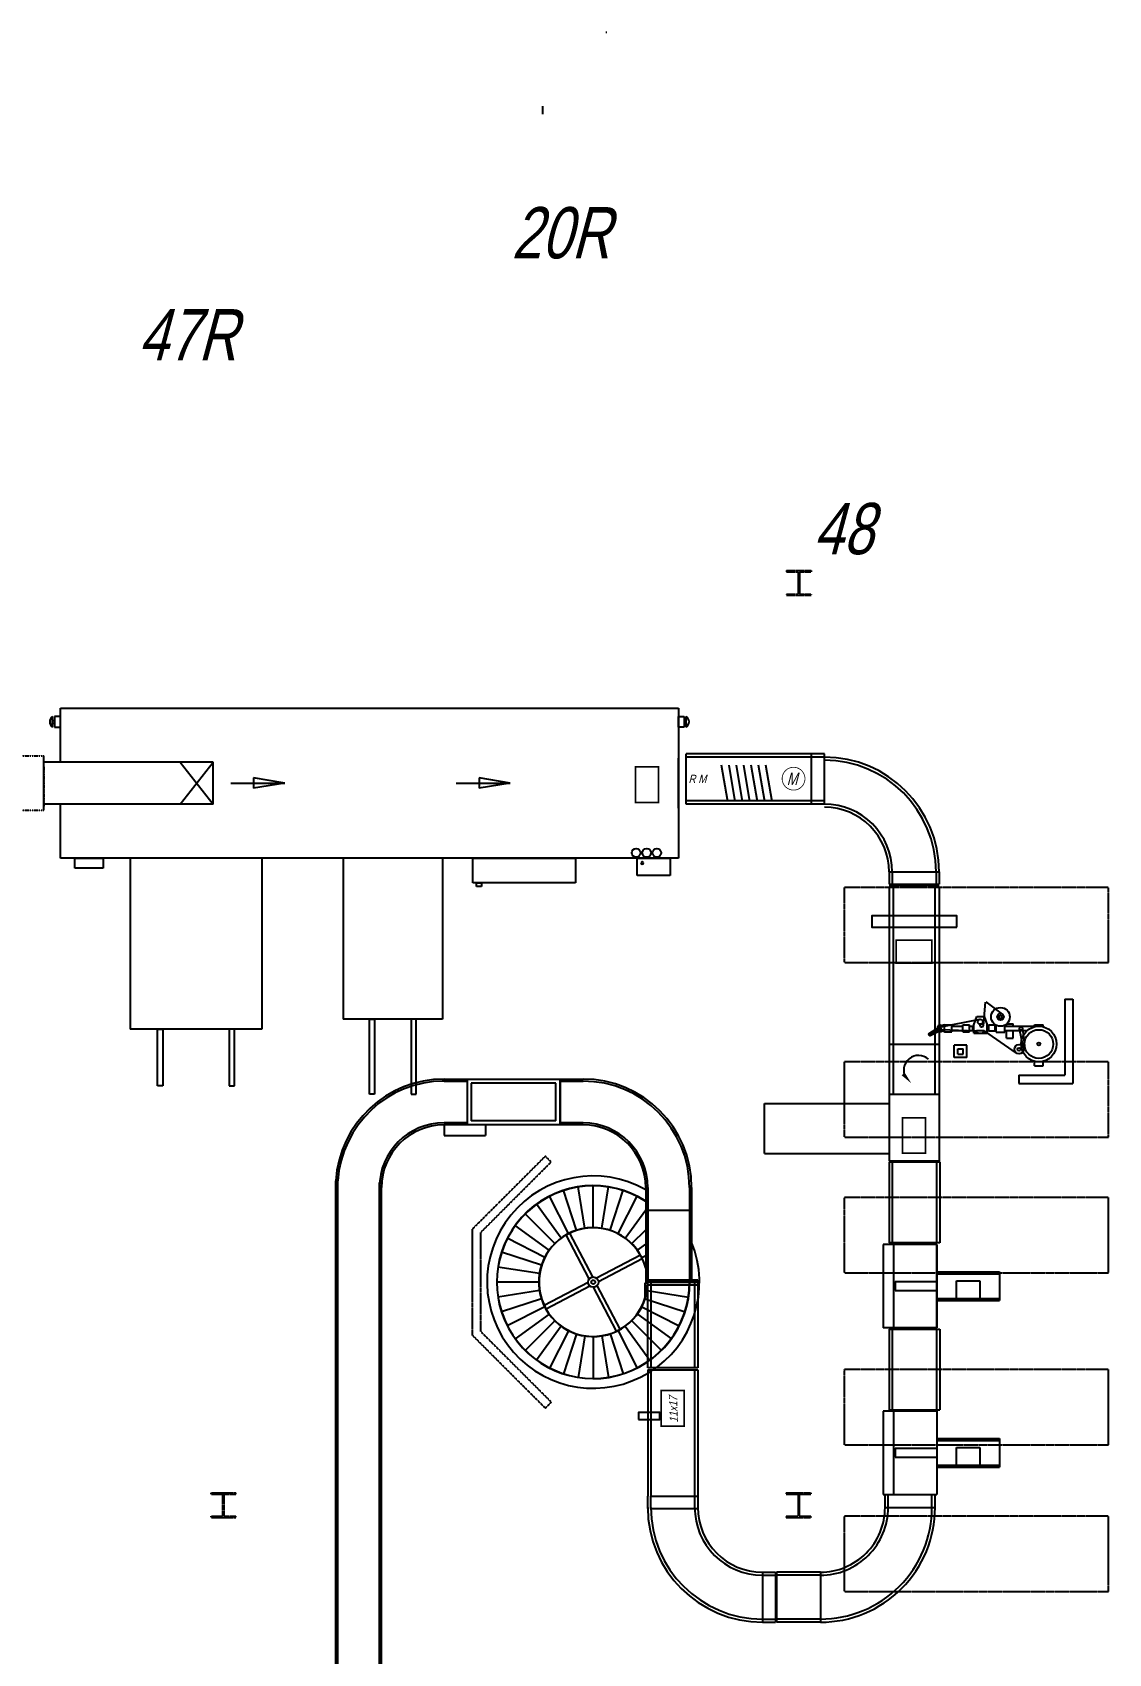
# Model space of a CAD drawing. Header units: millimetres. Extents: x -1732 to 458256, y -4349 to 130988.
# Drawn here: x 99160 to 112259, y 70500 to 90231 of the extents above; entities that cross this region are included whole.
import ezdxf
from ezdxf.enums import TextEntityAlignment as Align

# ---------------------------------------------------------------- set-up
doc = ezdxf.new("R2010")
doc.units = ezdxf.units.MM
doc.header["$LTSCALE"] = 0.01
doc.header["$MEASUREMENT"] = 0
doc.linetypes.add('PHANTOM', pattern=[63.5, 31.75, -6.35, 6.35, -6.35, 6.35, -6.35])
doc.linetypes.add('PHANTOM2', pattern=[31.75, 15.875, -3.175, 3.175, -3.175, 3.175, -3.175])
for name, color, linetype in [('F-E-EQP', 251, 'CONTINUOUS'), ('F-E-EQP-PH2', 251, 'PHANTOM2'), ('F1', 1, 'CONTINUOUS'), ('F2', 5, 'CONTINUOUS'), ('NODETEXT', 5, 'CONTINUOUS'), ('NODETEXTOLD', 5, 'CONTINUOUS'), ('S-E-ACI', 251, 'PHANTOM2')]:
    doc.layers.add(name, color=color, linetype=linetype)
doc.styles.add('Arial', font='arial.ttf', dxfattribs={"width": 0.85, "oblique": 15})
doc.styles.add('TEXTXP', font='arial.ttf', dxfattribs={"width": 0.75, "oblique": 15})

msp = doc.modelspace()

# ---------------------------------------------------------------- linework, layer by layer
at = {"layer": 'F-E-EQP', "linetype": 'Continuous'}
for p, q in [((99403.85909, 81776.25615), (99403.85909, 81906.36658)), ((99500.44816, 81906.36658), (99429.33748, 81906.36658)), ((99429.33748, 81906.36658), (99429.33748, 81776.25615)), ((99500.44816, 81347.48591), (99500.44816, 82008.48591)), ((99500.44816, 82008.48591), (107022.44816, 82008.48591)), ((99500.44816, 81776.25615), (99500.44816, 81906.36658)), ((107022.44816, 82008.48591), (107022.44816, 80179.48591)), ((107022.44816, 81906.36658), (107093.55883, 81906.36658)), ((107022.44816, 81776.25615), (107022.44816, 81906.36658)), ((107093.55883, 81906.36658), (107093.55883, 81776.25615)), ((107119.03722, 81776.25615), (107119.03722, 81906.36658)), ((99403.85909, 81858.28108), (99429.33748, 81858.28108)), ((99403.85909, 81824.34165), (99429.33748, 81824.34165)), ((99429.33748, 81776.25615), (99500.44816, 81776.25615)), ((107093.55883, 81776.25615), (107022.44816, 81776.25615)), ((107119.03722, 81858.28108), (107093.55883, 81858.28108)), ((107119.03722, 81824.34165), (107093.55883, 81824.34165)), ((99300.44816, 80764.63991), (99300.44816, 81425.03991)), ((99300.44816, 80840.83991), (99300.44816, 81348.83991)), ((101360.44816, 81347.48591), (99300.44816, 81347.48591)), ((99300.44816, 80839.48591), (99300.44816, 81347.48591)), ((99300.44816, 80839.48591), (99300.44816, 81347.48591)), ((100960.44816, 81347.48591), (101360.44816, 80839.48591)), ((100960.44816, 80839.48591), (101360.44816, 81347.48591)), ((101360.44816, 80839.48591), (101360.44816, 81347.48591)), ((107022.44816, 80789.18591), (107022.44816, 81398.78591)), ((107117.39364, 80840.02506), (107117.39364, 81449.78583)), ((108800.14364, 81449.78583), (107117.39364, 81449.78583)), ((108800.14364, 81411.68582), (107117.39364, 81411.68582)), ((107624.95054, 80872.20728), (107549.38325, 81311.07583)), ((107714.68671, 80872.20728), (107639.11941, 81311.07583)), ((107804.42287, 80872.20728), (107728.85557, 81311.07583)), ((107894.15903, 80872.20728), (107818.59174, 81311.07583)), ((107983.8952, 80872.20728), (107908.3279, 81311.07583)), ((108073.63136, 80872.20728), (107998.06406, 81311.07583)), ((108163.36752, 80872.20728), (108087.80023, 81311.07583)), ((108641.39364, 80840.02506), (108641.39364, 81449.78583)), ((108800.14364, 80840.02506), (108800.14364, 81449.78583)), ((101574.23326, 81094.83991), (102233.78659, 81094.83991)), ((101852.78659, 81158.33991), (101852.78659, 81031.33991)), ((102233.78659, 81094.83991), (101852.78659, 81158.33991)), ((102233.78659, 81094.83991), (101852.78659, 81031.33991)), ((104317.43326, 81094.83991), (104976.98659, 81094.83991)), ((104595.98659, 81158.33991), (104595.98659, 81031.33991)), ((104976.98659, 81094.83991), (104595.98659, 81158.33991)), ((104976.98659, 81094.83991), (104595.98659, 81031.33991)), ((101360.44816, 80839.48591), (99300.44816, 80839.48591)), ((99500.44816, 80179.48591), (99500.44816, 80839.48591)), ((108800.14364, 80878.28541), (107117.39364, 80878.28541)), ((108800.14364, 80840.02506), (107117.39364, 80840.02506)), ((107022.44816, 80179.48591), (99500.44816, 80179.48591)), ((99677.01497, 80179.48591), (100021.93039, 80179.48591)), ((99677.01497, 80060.41623), (99677.01497, 80179.48591)), ((100021.93039, 80179.48591), (100021.93039, 80060.41623)), ((100351.44816, 80179.48591), (100351.44816, 78099.48591)), ((101951.44816, 80179.48591), (101951.44816, 78099.48591)), ((102942.44816, 80179.48591), (102942.44816, 78221.48591)), ((104152.44816, 80179.48591), (104152.44816, 78221.48591)), ((104522.44816, 79879.48591), (104522.44816, 80179.48591)), ((104522.44816, 80179.48591), (105772.44816, 80179.48591)), ((105772.44816, 80179.48591), (105772.44816, 79879.48591)), ((106522.44816, 80179.48591), (106922.44816, 80179.48591)), ((106522.44816, 79969.30038), (106522.44816, 80179.48591)), ((106922.44816, 80179.48591), (106922.44816, 79969.30038)), ((100021.93039, 80060.41623), (99677.01497, 80060.41623)), ((106922.44816, 79969.30038), (106522.44816, 79969.30038)), ((109587.54447, 80013.22022), (110197.14447, 80013.22022)), ((109587.54447, 80013.22022), (109587.54447, 79863.22022)), ((109625.64447, 80013.22022), (109625.64447, 79863.22022)), ((110159.04447, 80013.22022), (110159.04447, 79863.22022)), ((110197.14447, 80013.22022), (110197.14447, 79863.22022)), ((105772.44816, 79879.48591), (104522.44816, 79879.48591)), ((104564.57644, 79879.48591), (104628.04925, 79879.48591)), ((104564.57644, 79835.45834), (104564.57644, 79879.48591)), ((104628.04925, 79835.45834), (104564.57644, 79835.45834)), ((104628.04925, 79879.48591), (104628.04925, 79835.45834)), ((109587.54447, 79863.22022), (110197.14447, 79863.22022)), ((109587.54447, 79850.52022), (110197.14447, 79850.52022)), ((109587.54447, 79850.52022), (110197.14447, 79850.52022)), ((109587.54447, 79850.52022), (110197.14447, 79850.52022)), ((109587.54447, 79850.52022), (110197.14447, 79850.52022)), ((109587.54447, 79837.82022), (109587.54447, 77306.98507)), ((109638.34447, 79837.82022), (109638.34447, 77306.98507)), ((110146.34447, 79837.82022), (110146.34447, 77306.98507)), ((110197.14447, 79837.82022), (110197.14447, 77306.98507)), ((104152.44816, 78221.48591), (102942.44816, 78221.48591)), ((103262.44816, 78221.48591), (103324.96025, 78221.48591)), ((103262.44816, 77307.48591), (103262.44816, 78221.48591)), ((103324.96025, 78221.48591), (103324.96025, 77307.48591)), ((103832.44816, 78221.48591), (103769.93606, 78221.48591)), ((103769.93606, 78221.48591), (103769.93606, 77307.48591)), ((103832.44816, 77307.48591), (103832.44816, 78221.48591)), ((101951.44816, 78099.48591), (100351.44816, 78099.48591)), ((100684.42312, 78099.48591), (100746.93521, 78099.48591)), ((100684.42312, 77410.48591), (100684.42312, 78099.48591)), ((100746.93521, 78099.48591), (100746.93521, 77410.48591)), ((101618.4732, 78099.48591), (101555.9611, 78099.48591)), ((101555.9611, 78099.48591), (101555.9611, 77410.48591)), ((101618.4732, 77410.48591), (101618.4732, 78099.48591)), ((109587.54447, 77916.98507), (110197.14447, 77916.98507)), ((100746.93521, 77410.48591), (100684.42312, 77410.48591)), ((101555.9611, 77410.48591), (101618.4732, 77410.48591)), ((103324.96025, 77307.48591), (103262.44816, 77307.48591)), ((103769.93606, 77307.48591), (103832.44816, 77307.48591)), ((109587.54447, 77306.98507), (110197.14447, 77306.98507)), ((109587.54447, 77306.98507), (110197.14447, 77306.98507)), ((109587.34508, 76497.36007), (110197.34386, 76497.36007)), ((107259.17851, 75046.27341), (106649.57851, 75046.27341)), ((106649.57851, 73979.47341), (106649.57851, 75046.27341)), ((106687.67851, 75046.27341), (106687.67851, 73979.47341)), ((107221.07851, 75046.27341), (107221.07851, 73979.47341)), ((107259.17851, 75046.27341), (107259.17851, 73979.47341)), ((107259.17851, 73979.47341), (106649.57851, 73979.47341)), ((106649.57851, 73954.07341), (107259.17851, 73954.07341)), ((106649.57851, 73954.07341), (106649.57851, 72417.37341)), ((106687.67851, 73954.07341), (106687.67851, 72417.37341)), ((107221.07851, 73954.07341), (107221.07851, 72417.37341)), ((107259.17851, 73954.07341), (107259.17851, 72417.37341)), ((106649.57851, 72267.37341), (106649.57851, 72417.37341)), ((106687.67851, 72267.37341), (106687.67851, 72417.37341)), ((106687.67851, 72417.37341), (107259.17851, 72417.37341)), ((107221.07851, 72417.37341), (107221.07851, 72267.37341)), ((107259.17851, 72417.37341), (107259.17851, 72267.37341)), ((109515.54187, 72437.0104), (110170.54056, 72437.0104)), ((109538.20163, 72278.2604), (109538.20163, 72437.0104)), ((109576.30163, 72278.2604), (109576.30163, 72437.0104)), ((110109.7808, 72278.2604), (110109.7808, 72437.0104)), ((110147.8808, 72278.2604), (110147.8808, 72437.0104)), ((106687.67851, 72267.37341), (107259.17851, 72267.37341)), ((109538.20163, 72278.2604), (110147.8808, 72278.2604)), ((108046.57934, 71491.52892), (108046.57934, 70881.76815)), ((108046.57934, 71491.52892), (108205.32934, 71491.52892)), ((108046.57934, 71453.26857), (108205.32934, 71453.26857)), ((108205.32934, 71491.44735), (108205.32934, 70881.76815)), ((108218.02934, 71491.52892), (108218.02934, 70881.76815)), ((108218.02934, 71491.48814), (108218.02934, 70881.80894)), ((108751.74255, 71491.48808), (108218.02934, 71491.48808)), ((108751.74255, 71453.38808), (108218.02934, 71453.38808)), ((108751.11613, 71491.48817), (108751.11613, 70881.80897)), ((108046.57934, 70919.86817), (108205.32934, 70919.86817)), ((108046.57934, 70881.76815), (108205.32934, 70881.76815)), ((108751.74255, 70919.9089), (108218.02934, 70919.9089)), ((108751.42934, 70881.80894), (108218.02934, 70881.80894))]:
    msp.add_line(p, q, dxfattribs=at)
at = {"layer": 'F-E-EQP', "linetype": 'PHANTOM'}
for p, q in [((97401.79816, 81425.03991), (99300.44816, 81425.03991)), ((99300.44816, 80764.63991), (99300.44816, 81425.03991)), ((99300.44816, 81298.29391), (99300.44816, 80802.99391)), ((97401.79816, 80764.63991), (99300.44816, 80764.63991))]:
    msp.add_line(p, q, dxfattribs=at)
at = {"layer": 'F-E-EQP'}
for p, q in [((110757.37021, 78429.13282), (110733.46577, 78141.75944)), ((110967.47469, 78280.56889), (110767.55884, 78433.64812)), ((111725.90778, 78464.29942), (111725.90778, 77539.30127)), ((111725.90778, 78464.29942), (111825.90758, 78464.29942)), ((111825.90758, 78464.29942), (111825.90758, 77439.30147)), ((110184.70276, 78079.13951), (110184.70276, 78139.46439)), ((110184.70276, 78139.46439), (110264.0776, 78139.46439)), ((110199.51622, 78125.96721), (110692.01373, 78220.28369)), ((110264.0776, 78150.57687), (110223.88266, 78139.46439)), ((110264.0776, 78150.57687), (110351.38992, 78150.57687)), ((110264.0776, 78079.13951), (110264.0776, 78139.46439)), ((110351.38992, 78068.02703), (110351.38992, 78150.57687)), ((110351.38992, 78134.7019), (110485.31026, 78134.7019)), ((110485.31026, 78068.02703), (110485.31026, 78150.57687)), ((110485.31026, 78150.57687), (110564.6851, 78150.57687)), ((110564.6851, 78068.02703), (110564.6851, 78150.57687)), ((110564.6851, 78134.7019), (110618.65999, 78134.7019)), ((110605.38942, 78083.902), (110605.38942, 78134.7019)), ((110618.65999, 78153.75186), (110655.17242, 78255.35166)), ((110618.65999, 78052.15207), (110618.65999, 78153.75186)), ((110655.17242, 78255.35166), (110744.07224, 78255.35166)), ((110744.07224, 78255.35166), (110780.58467, 78153.75186)), ((110780.58467, 78052.15207), (110780.58467, 78153.75186)), ((110780.58467, 78134.7019), (110802.80962, 78134.7019)), ((110802.80962, 78077.55201), (110802.80962, 78153.75186)), ((110802.80962, 78153.75186), (110879.00947, 78153.75186)), ((110879.00947, 78077.55201), (110879.00947, 78153.75186)), ((110879.00947, 78134.7019), (110891.70945, 78134.7019)), ((110891.70945, 78064.85204), (110891.70945, 78147.00886)), ((110994.89674, 78064.85204), (110994.89674, 78147.00886)), ((110994.89674, 78134.7019), (111472.73328, 78134.7019)), ((111018.70919, 78134.7019), (111018.70919, 78163.1043)), ((111022.3598, 78166.45184), (111098.08403, 78166.45184)), ((111098.08403, 78134.7019), (111098.08403, 78166.45184)), ((111358.43351, 78134.7019), (111358.43351, 78153.75186)), ((111358.43351, 78153.75186), (111463.2083, 78153.75186)), ((111463.2083, 78134.7019), (111463.2083, 78153.75186)), ((111472.73328, 78125.63434), (111472.73328, 78134.7019)), ((110172.27251, 78113.82751), (110076.33762, 78046.68176)), ((110076.70366, 78046.92859), (110196.65449, 78124.8157)), ((110088.98949, 78024.76808), (110195.10686, 78074.27726)), ((110090.82932, 78025.82175), (110212.38514, 78109.63917)), ((110184.70276, 78079.13951), (110264.0776, 78079.13951)), ((110216.65318, 78095.00865), (110650.15791, 78079.40411)), ((110264.0776, 78068.02703), (110223.88266, 78079.13951)), ((110264.0776, 78068.02703), (110351.38992, 78068.02703)), ((110351.38992, 78083.902), (110485.31026, 78083.902)), ((110485.31026, 78068.02703), (110564.6851, 78068.02703)), ((110564.6851, 78083.902), (110618.65999, 78083.902)), ((110618.65999, 78052.15207), (110780.58467, 78052.15207)), ((110746.15473, 78079.41195), (110649.72189, 78079.41195)), ((111136.73272, 77808.49421), (110753.10882, 78077.21862)), ((110780.58467, 78083.902), (110802.80962, 78083.902)), ((110802.80962, 78077.55201), (110879.00947, 78077.55201)), ((110879.00947, 78083.902), (110891.70945, 78083.902)), ((110891.70945, 78064.85204), (110994.89674, 78064.85204)), ((110994.89674, 78083.902), (111271.69966, 78083.902)), ((111018.70919, 77991.82719), (111018.70919, 78083.902)), ((111018.70919, 77991.82719), (111098.08403, 77991.82719)), ((111098.08403, 77991.82719), (111098.08403, 78083.902)), ((111225.41761, 77867.20715), (111174.7018, 78105.33373)), ((111212.25261, 78111.53346), (111237.39848, 77898.34676)), ((110532.11016, 77905.50236), (110379.71047, 77905.50236)), ((110379.71047, 77753.10266), (110379.71047, 77905.50236)), ((110532.11016, 77753.10266), (110379.71047, 77753.10266)), ((110423.91038, 77861.30245), (110487.91025, 77861.30245)), ((110423.91038, 77797.30258), (110423.91038, 77861.30245)), ((110423.91038, 77797.30258), (110487.91025, 77797.30258)), ((110487.91025, 77797.30258), (110487.91025, 77861.30245)), ((110532.11016, 77753.10266), (110532.11016, 77905.50236)), ((111358.43351, 77655.27786), (111358.43351, 77709.355)), ((111358.43351, 77655.27786), (111463.2083, 77655.27786)), ((111463.2083, 77655.27786), (111463.2083, 77709.355)), ((104145.86316, 77492.91185), (105862.65973, 77492.91185)), ((104170.86311, 77467.51156), (104450.06256, 77467.51156)), ((104450.06256, 77492.91185), (104450.06256, 76934.11297)), ((105532.66039, 77442.11195), (104500.86245, 77442.11195)), ((104500.86245, 77442.11195), (104500.86245, 76984.91287)), ((105532.66039, 76984.91287), (105532.66039, 77442.11195)), ((105583.46029, 76934.11297), (105583.46029, 77492.91185)), ((105583.46029, 77492.91185), (105583.46029, 76934.11297)), ((105583.46029, 77467.51156), (105862.65973, 77467.51156)), ((111165.9089, 77539.30127), (111725.90778, 77539.30127)), ((111165.9089, 77539.30127), (111165.9089, 77439.30147)), ((111165.9089, 77439.30147), (111825.90758, 77439.30147)), ((108073.1471, 77196.98529), (109582.14509, 77196.98529)), ((108073.1471, 76586.98651), (108073.1471, 77196.98529)), ((109587.34508, 77306.98507), (109587.34508, 76497.36007)), ((110197.34386, 77306.98507), (110197.34386, 76497.36007)), ((104450.06256, 76959.51327), (104170.66311, 76959.51327)), ((105532.66039, 76984.91287), (104500.86245, 76984.91287)), ((105862.85973, 76959.51327), (105583.46029, 76959.51327)), ((105862.85973, 76934.11297), (104170.66311, 76934.11297)), ((104170.66311, 76934.11297), (104170.66311, 76807.11322)), ((104170.66311, 76807.11322), (104673.43173, 76807.11322)), ((104673.43173, 76934.11297), (104673.43173, 76807.11322)), ((108073.1471, 76586.98651), (109587.34508, 76586.98651)), ((109587.34508, 76484.66007), (110203.54324, 76484.66007)), ((109587.54447, 76484.66007), (109587.54447, 75499.66204)), ((109625.54439, 76484.66007), (109625.54439, 75499.66204)), ((110165.54331, 76484.66007), (110165.54331, 75499.66204)), ((110203.54324, 76484.66007), (110203.54324, 75499.66204)), ((102852.35766, 53414.72592), (102852.35766, 76253.01553)), ((102877.75801, 53414.72592), (102877.75801, 76252.23211)), ((103385.75731, 53414.72592), (103385.75731, 76234.72203)), ((103411.15766, 53414.72592), (103411.15766, 76183.92466)), ((105882.85013, 75676.68898), (105802.8811, 76181.59356)), ((105986.65983, 75684.85898), (105986.65983, 76196.05726)), ((106090.46953, 75676.68898), (106170.43856, 76181.59356)), ((106624.85821, 76172.11449), (106624.85821, 75021.26031)), ((106650.2585, 76172.11449), (106650.2585, 75021.26031)), ((107158.25679, 76171.91449), (107158.25679, 75021.26031)), ((107183.65709, 76171.91449), (107183.65709, 75021.26031)), ((105596.60632, 75558.12291), (105296.13151, 75971.69101)), ((105685.39234, 75612.53106), (105453.31318, 76068.01206)), ((105781.59656, 75652.38015), (105623.62761, 76138.55861)), ((106191.7231, 75652.38015), (106349.69205, 76138.55861)), ((106287.92732, 75612.53106), (106520.00649, 76068.01206)), ((105517.42471, 75490.49543), (105155.95294, 75851.9672)), ((106376.71334, 75558.12291), (106624.85821, 75899.66502)), ((107183.65709, 75892.71505), (106624.85821, 75892.71505)), ((105449.79723, 75411.31382), (105036.22913, 75711.78863)), ((105937.65221, 75061.06257), (105658.63821, 75594.97908)), ((105981.96608, 75084.2201), (105702.95208, 75618.13662)), ((106455.89495, 75490.49543), (106624.85821, 75659.45869)), ((105355.53999, 75226.32358), (104869.36153, 75384.29253)), ((105395.38908, 75322.5278), (104939.90808, 75554.60697)), ((106523.52243, 75411.31382), (106624.85821, 75484.93857)), ((109515.54459, 75480.00475), (109515.54323, 74465.00679)), ((110170.54328, 75480.00387), (109515.54459, 75480.00475)), ((110203.54324, 75499.66282), (109587.54447, 75499.66204)), ((109640.54434, 75480.00458), (109640.54298, 74465.00662)), ((110165.54329, 75480.00388), (110165.54193, 74465.00591)), ((110170.54328, 75480.00387), (110170.54192, 74465.0059)), ((105331.23116, 75125.07001), (104826.32658, 75205.03904)), ((106560.3786, 75349.28193), (106026.46209, 75070.26793)), ((106583.53614, 75304.96806), (106049.61962, 75025.95406)), ((106577.93058, 75322.5278), (106624.85821, 75346.43862)), ((106617.77967, 75226.32358), (106624.85821, 75228.62353)), ((105323.06116, 75021.26031), (104811.86288, 75021.26031)), ((105923.70004, 75016.56656), (105389.78352, 74737.55256)), ((106314.46221, 74447.96107), (106035.66745, 74981.45805)), ((106616.65857, 74823.19971), (106616.65857, 75013.22819)), ((106616.65857, 75013.22819), (106647.00966, 75013.22819)), ((107278.95725, 75021.26031), (106624.85821, 75021.26031)), ((107230.64297, 74989.974, 445.29375), (106697.24297, 74989.974, 445.29375)), ((109660.54394, 75027.50566), (109660.54379, 74917.50588)), ((109660.54394, 75027.50566), (110165.54268, 75027.50566)), ((110170.54283, 75147.50542), (110930.54131, 75147.50542)), ((110170.54283, 75122.50547), (110930.54131, 75122.50547)), ((110407.94236, 75037.50564), (110693.14179, 75037.50603)), ((110407.94265, 74822.50607), (110407.94236, 75037.50564)), ((110693.14182, 75037.50603), (110693.14211, 74822.50646)), ((110930.54131, 75147.50542), (110930.54084, 74797.50612)), ((105331.23116, 74917.45061), (104826.32658, 74837.48158)), ((105355.53999, 74816.19704), (104869.36153, 74658.22809)), ((105946.85757, 74972.25269), (105412.94106, 74693.23869)), ((106270.14834, 74424.80354), (105991.35359, 74958.30052)), ((106617.77967, 74816.19704), (107103.95813, 74658.22809)), ((106642.0885, 74917.45061), (107146.99308, 74837.48158)), ((109660.54379, 74917.50588), (110165.54253, 74917.50588)), ((110170.54236, 74822.50607), (110930.54084, 74822.50607)), ((110170.54236, 74797.50612), (110930.54084, 74797.50612)), ((105395.38908, 74719.99282), (104939.90808, 74487.91365)), ((105449.79723, 74631.2068), (105036.22913, 74330.73199)), ((106523.52243, 74631.2068), (106937.09053, 74330.73199)), ((106577.93058, 74719.99282), (107033.41158, 74487.91365)), ((105517.42471, 74552.02519), (105155.95294, 74190.55342)), ((105596.60632, 74484.39771), (105296.13151, 74070.82961)), ((105685.39234, 74429.98956), (105453.31318, 73974.50856)), ((105781.59656, 74390.14047), (105623.62761, 73903.96201)), ((106191.7231, 74390.14047), (106349.69205, 73903.96201)), ((106287.92732, 74429.98956), (106520.00649, 73974.50856)), ((106376.71334, 74484.39771), (106677.18815, 74070.82961)), ((106455.89495, 74552.02519), (106817.36672, 74190.55342)), ((110170.54192, 74465.0059), (109515.54323, 74465.00679)), ((109587.5431, 74450.00595), (110203.54187, 74450.00595)), ((109587.5431, 74450.00595), (109587.5431, 73465.00792)), ((109625.54303, 74450.00517), (109625.54303, 73465.00714)), ((110165.54195, 74450.00595), (110165.54195, 73465.00792)), ((110203.54187, 74450.00595), (110203.54187, 73465.00792)), ((105882.85013, 74365.83164), (105802.8811, 73860.92706)), ((105986.65983, 74357.66164), (105986.65983, 73846.46336)), ((106090.46953, 74365.83164), (106170.43856, 73860.92706)), ((109515.54323, 73452.00793), (109515.54187, 72437.0104)), ((110170.54192, 73452.00793), (109515.54323, 73452.00793)), ((109587.5431, 73465.00792), (110203.54187, 73465.00792)), ((109640.54298, 73452.00863), (109640.54162, 72437.01068)), ((110170.54192, 73452.00793), (110170.54056, 72437.0104)), ((110170.54147, 73119.50947), (110930.53995, 73119.50947)), ((110170.54147, 73094.50952), (110930.53995, 73094.50952)), ((110407.941, 73009.50969), (110693.14043, 73009.51008)), ((110407.94129, 72794.51012), (110407.941, 73009.50969)), ((110693.14043, 73009.51008), (110693.14072, 72794.51051)), ((110930.53995, 73119.50947), (110930.53948, 72769.51017)), ((109660.54258, 72999.50971), (109660.54243, 72889.50993)), ((109660.54243, 72889.50993), (110165.54118, 72889.50993)), ((109660.54258, 72999.50971), (110165.54132, 72999.50971)), ((110170.54101, 72794.51012), (110930.53948, 72794.51012)), ((110170.54101, 72769.51017), (110930.53948, 72769.51017))]:
    msp.add_line(p, q, dxfattribs=at)
at = {"layer": 'F-E-EQP', "linetype": 'Continuous', "const_width": 20}
for points in [[(106499.93211, 80859.03591), (106499.93211, 81290.83591), (106779.33211, 81290.83591), (106779.33211, 80859.03591)], [(109674.25255, 79183.20071), (110106.05255, 79183.20071), (110106.05255, 78903.80071), (109674.25255, 78903.80071)], [(109750.45255, 76589.02421), (109750.45255, 77020.82421), (110029.85255, 77020.82421), (110029.85255, 76589.02421)]]:
    msp.add_lwpolyline(points, close=True, dxfattribs=at)
at = {"layer": 'F-E-EQP', "linetype": 'Continuous', "const_width": 9.375}
msp.add_lwpolyline([(108563.76635, 81148.41096, 1), (108285.985, 81148.41096, 1)], format="xyb", close=True, dxfattribs=at)
at = {"layer": 'F-E-EQP', "linetype": 'Continuous', "elevation": 0}
for points in [[(110412.68538, 79341.93641), (110412.68538, 79479.97257), (109378.57645, 79479.97257), (109378.57645, 79341.93641)], [(106537.38308, 73350.6262), (106796.44965, 73350.6262), (106796.44965, 73433.44925), (106537.38308, 73433.44925)]]:
    msp.add_lwpolyline(points, close=True, dxfattribs=at)
msp.add_lwpolyline([(109587.54447, 77306.98507), (110197.14447, 77306.98507)], dxfattribs=at)
at = {"layer": 'F-E-EQP', "linetype": 'Continuous', "const_width": 20, "elevation": 0}
msp.add_lwpolyline([(106814.60514, 73268.46855), (106814.60514, 73700.26855), (107094.00514, 73700.26855), (107094.00514, 73268.46855)], close=True, dxfattribs=at)
at = {"layer": 'F-E-EQP', "linetype": 'Continuous'}
for centre in [(106507.45255, 80245.63181), (106636.86112, 80245.63181), (106761.29096, 80245.63181)]:
    msp.add_circle(centre, 52.78197, dxfattribs=at)
at = {"layer": 'F-E-EQP'}
for centre, radius in [((110943.30309, 78249.00167), 114.29977), ((110697.77757, 78190.18631), 30.64432), ((110714.40392, 78143.34505), 19.12768), ((110943.30309, 78249.00167), 39.75871), ((110943.30309, 78249.00167), 19.04996), ((111410.82091, 77918.80233), 215.89957), ((110083.61995, 78036.2771), 12.69997), ((110201.02605, 78118.08324), 8.02723), ((110216.94194, 78103.03069), 8.02723), ((110649.72189, 78067.29114), 12.12081), ((110746.15473, 78067.29114), 12.12081), ((111193.33384, 78109.30195), 19.04992), ((111410.82091, 77918.80233), 174.62465), ((111410.82091, 77918.80233), 19.04996), ((111169.52139, 77855.30246), 57.14989), ((111169.52139, 77855.30246), 19.04992), ((105986.65983, 75021.26031), 63.13451), ((105986.65983, 75021.26031), 23.99995)]:
    msp.add_circle(centre, radius, dxfattribs=at)
at = {"layer": 'F-E-EQP', "linetype": 'Continuous'}
for centre, radius, start, end in [((99450.93255, 81841.31137), 80.30001, 125.889213753, 234.110786247), ((107071.96376, 81841.31137), 80.30001, 305.88921376, 54.11078624), ((108798.8386, 80013.22022), 1398.30587, 0, 89.946525934), ((108798.8386, 80013.22022), 1360.20587, 0, 89.945028101), ((108798.8386, 80013.22022), 826.80587, 0, 89.909563876), ((108798.8386, 80013.22022), 788.70587, 0, 89.905195177), ((106583.45226, 80123.01268), 15.81878, 0, 180), ((106583.45226, 80123.01268), 15.81878, 180, 0), ((109946.88439, 77599.24278), 181.06937, 48.41096367, 210.608351684), ((108047.88438, 72280.07341), 1398.30587, 180, 269.946525934), ((108047.88438, 72280.07341), 1360.20587, 180, 269.945028101), ((108047.88438, 72280.07341), 826.80587, 180, 269.909563876), ((108047.88438, 72280.07341), 788.70587, 180, 269.905195177), ((108751.42934, 72278.2604), 824.87229, 269.978244353, 0), ((108751.42934, 72278.2604), 1358.35147, 269.986788673, 0), ((108751.42934, 72278.2604), 1396.45147, 269.987149126, 0), ((108751.42934, 72278.2604), 786.77229, 269.977190823, 0)]:
    msp.add_arc(centre, radius, start, end, dxfattribs=at)
at = {"layer": 'F-E-EQP'}
for centre, radius, start, end in [((110210.10271, 78109.30195), 38.09992, 131.8103149, 228.1896851), ((110210.10271, 78109.30195), 38.09992, 57.26455215, 127.658462011), ((110083.61995, 78036.2771), 12.69997, 124.988541976, 295.011458029), ((110210.10271, 78109.30195), 38.09992, 232.341537989, 302.73544785), ((104170.86311, 76171.91449), 1320.99736, 90, 176.480181216), ((104170.86311, 76171.91449), 1295.59706, 90, 176.445798303), ((105862.65973, 76171.91449), 1320.99736, 0, 90), ((105862.65973, 76171.91449), 1295.59706, 0, 90), ((104170.66311, 76172.11449), 787.39877, 90, 180), ((105862.85973, 76172.11449), 787.39877, 0, 90), ((104170.66311, 76172.11449), 761.99848, 90, 180), ((105862.85973, 76172.11449), 761.99848, 0, 90), ((105986.65983, 75021.26031), 1292.29742, 60.406191264, 22.141597383), ((105986.65983, 75021.26031), 1174.79695, 57.095429259, 0), ((105986.65983, 75021.26031), 1171.59696, 56.994114003, 0), ((105986.65983, 75021.26031), 663.59867, 15.903744189, 0), ((105986.65983, 75021.26031), 660.39868, 14.898350459, 0)]:
    msp.add_arc(centre, radius, start, end, dxfattribs=at)
at = {"layer": 'F-E-EQP', "color": 0, "extrusion": (1, -6.12303e-17, 0)}
msp.add_point((106963.94297, 74989.974, 445.29375), dxfattribs=at)
msp.add_point((106963.94297, 74989.974, 445.29375), dxfattribs=at)
at = {"layer": 'F-E-EQP', "linetype": 'Continuous'}
msp.add_solid([(109740.20082, 77538.82356), (109777.98048, 77571.57562), (109857.34683, 77441.86062)], dxfattribs=at)
at = {"layer": 'F-E-EQP-PH2'}
for p, q in [((104517.36277, 75668.7922), (105403.54242, 76554.97185)), ((104619.36257, 75626.5425), (105475.66717, 76482.8471)), ((105475.66717, 76482.8471), (105403.54242, 76554.97185)), ((104517.36277, 74373.72842), (104517.36277, 75668.7922)), ((104619.36257, 74415.97812), (104619.36257, 75626.5425)), ((105475.66717, 73559.67352), (104619.36257, 74415.97812)), ((105403.54242, 73487.54877), (104517.36277, 74373.72842)), ((105403.54242, 73487.54877), (105475.66717, 73559.67352))]:
    msp.add_line(p, q, dxfattribs=at)
for points in [[(109039.31673, 79826.01493), (109039.31673, 78911.01493), (112259.31673, 78911.01493), (112259.31673, 79826.01493)], [(109039.31673, 77701.01493), (109039.31673, 76786.01493), (112259.31673, 76786.01493), (112259.31673, 77701.01493)], [(109039.31673, 76051.01493), (109039.31673, 75136.01493), (112259.31673, 75136.01493), (112259.31673, 76051.01493)], [(109039.31673, 73956.01493), (109039.31673, 73041.01493), (112259.31673, 73041.01493), (112259.31673, 73956.01493)], [(109039.31673, 72171.01493), (109039.31673, 71256.01493), (112259.31673, 71256.01493), (112259.31673, 72171.01493)]]:
    msp.add_lwpolyline(points, close=True, dxfattribs=at)
at = {"layer": 'F1'}
msp.add_arc((106229.15664, 88536.75762), 1696.0293, 92.597712396, 93.07360423, dxfattribs=at)
at = {"layer": 'F2'}
msp.add_line((105370.56787, 89334.16407), (105370.56787, 89234.16407), dxfattribs=at)
at = {"layer": 'S-E-ACI'}
for p, q in [((108338.90323, 83680.84879), (108638.89958, 83680.84879)), ((108338.90323, 83680.84879), (108338.90323, 83665.84349)), ((108338.90323, 83665.84349), (108481.43075, 83665.84349)), ((108481.43075, 83665.84349), (108481.43075, 83395.8486)), ((108496.43606, 83665.84349), (108496.43606, 83395.8486)), ((108496.43606, 83665.84349), (108638.89958, 83665.84349)), ((108638.89958, 83680.84879), (108638.89958, 83665.84349)), ((108338.90323, 83395.8486), (108338.90323, 83380.84329)), ((108338.90323, 83395.8486), (108481.43075, 83395.8486)), ((108338.90323, 83380.84329), (108638.89958, 83380.84329)), ((108496.43606, 83395.8486), (108638.89958, 83395.8486)), ((108638.89958, 83395.8486), (108638.89958, 83380.84329)), ((101336.66913, 72456.26544), (101636.66853, 72456.26544)), ((101336.66913, 72441.26547), (101336.66913, 72456.26544)), ((101336.66913, 72441.26547), (101479.16885, 72441.26547)), ((101479.16885, 72171.26601), (101479.16885, 72441.26547)), ((101494.16882, 72171.26601), (101494.16882, 72441.26547)), ((101494.16882, 72441.26547), (101636.66853, 72441.26547)), ((101636.66853, 72441.26547), (101636.66853, 72456.26544)), ((108336.40035, 72456.01455), (108336.40035, 72441.00928)), ((108336.40035, 72456.01455), (108636.3961, 72456.01455)), ((108336.40035, 72441.00928), (108478.9276, 72441.00928)), ((108478.9276, 72441.00928), (108478.9276, 72171.01493)), ((108493.93287, 72441.00928), (108636.3961, 72441.00928)), ((108493.93287, 72441.00928), (108493.93287, 72171.01493)), ((108636.3961, 72456.01455), (108636.3961, 72441.00928)), ((101336.66913, 72171.26601), (101479.16885, 72171.26601)), ((101336.66913, 72156.26604), (101336.66913, 72171.26601)), ((101336.66913, 72156.26604), (101636.66853, 72156.26604)), ((101494.16882, 72171.26601), (101636.66853, 72171.26601)), ((101636.66853, 72156.26604), (101636.66853, 72171.26601)), ((108336.40035, 72171.02278), (108336.40035, 72156.01751)), ((108336.40035, 72171.01493), (108478.9276, 72171.01493)), ((108336.40035, 72171.01493), (108336.40035, 72156.00965)), ((108336.40035, 72156.00965), (108636.3961, 72156.00965)), ((108493.93287, 72171.01493), (108636.3961, 72171.01493)), ((108636.3961, 72171.01493), (108636.3961, 72156.00965))]:
    msp.add_line(p, q, dxfattribs=at)

# ---------------------------------------------------------------- texts
at = {"layer": 'F-E-EQP', "linetype": 'Continuous', "style": 'Arial', "oblique": 15, "width": 0.85}
msp.add_text('R M', height=100, dxfattribs=at).set_placement((107146.2497, 81095.66725))
at = {"layer": 'F-E-EQP', "linetype": 'Continuous', "style": 'Arial', "oblique": 15, "width": 0.75}
msp.add_text('M', height=150, dxfattribs=at).set_placement((108407.13363, 81146.22761), align=Align.MIDDLE_CENTER)
at = {"layer": 'F-E-EQP', "linetype": 'Continuous', "style": 'Arial', "oblique": 15, "width": 0.85}
msp.add_text('11x17', height=100, rotation=91.791833876, dxfattribs=at).set_placement((107017.18847, 73312.58274))
at = {"layer": 'NODETEXT', "style": 'TEXTXP', "oblique": 15, "width": 0.75}
for s, p in [('20R', (104990.98797, 87480.35177)), ('47R', (100447.2145, 86238.1611)), ('48', (108663.94801, 83879.59007))]:
    msp.add_text(s, height=625, dxfattribs=at).set_placement(p)
at = {"layer": 'NODETEXTOLD', "style": 'TEXTXP', "oblique": 15, "width": 0.75}
for s, p in [('20R', (104990.98797, 87480.35177)), ('47R', (100447.2145, 86238.1611)), ('48', (108663.94801, 83879.59007))]:
    msp.add_text(s, height=625, dxfattribs=at).set_placement(p)

# ---------------------------------------------------------------- meshes
at = {"layer": 'F-E-EQP', "color": 0}
mesh = msp.add_polyface(dxfattribs=at)
corners = [(106697.24297, 74989.974, 445.29375), (106697.24297, 74989.974, 397.03375), (107230.64297, 74989.974, 397.03375), (107230.64297, 74989.974, 445.29375), (106659.14297, 74989.974, 438.94375), (106697.24297, 74989.974, 438.94375), (106697.24297, 74989.974, 273.84375), (106659.14297, 74989.974, 273.84375), (107268.74297, 74989.974, 438.94375), (107230.64297, 74989.974, 438.94375), (107230.64297, 74989.974, 273.84375), (107268.74297, 74989.974, 273.84375), (107268.74297, 74989.974, 445.29375), (107230.64297, 74989.974, 445.29375), (107230.64297, 74989.974, 445.29375), (107230.64297, 74989.974, 273.84375), (107230.64297, 74989.974, 273.84375), (107268.74297, 74989.974, 273.84375), (106963.94297, 74989.974, 445.29375), (106963.94297, 74989.974, 445.29375), (107230.64297, 74989.974, 445.29375), (106697.24297, 74989.974, 445.29375), (107230.64297, 74989.974, 445.29375), (106963.94297, 74989.974, 445.29375), (106963.94297, 74989.974, 496.09375), (106963.94297, 74989.974, 496.09375), (106963.94297, 74989.974, 445.29375), (106697.24297, 74989.974, 438.94375), (106659.14297, 74989.974, 438.94375), (107230.64297, 74989.974, 438.94375), (107268.74297, 74989.974, 438.94375), (107230.64297, 74989.974, 438.94375), (107278.26797, 74989.974, 496.09375), (107278.26797, 74989.974, 330.99375), (107316.36797, 74989.974, 330.99375), (107316.36797, 74989.974, 496.09375), (106659.14297, 74989.974, 515.14375), (106659.14297, 74989.974, 438.94375), (106621.04297, 74989.974, 438.94375), (106621.04297, 74989.974, 515.14375), (106582.94297, 74989.974, 405.60625), (106582.94297, 74989.974, 240.50625), (106621.04297, 74989.974, 240.50625), (106621.04297, 74989.974, 405.60625), (106649.61797, 74989.974, 496.09375), (106649.61797, 74989.974, 330.99375), (106611.51797, 74989.974, 330.99375), (106611.51797, 74989.974, 496.09375), (107306.84297, 74989.974, 515.14375), (107306.84297, 74989.974, 438.94375), (107268.74297, 74989.974, 438.94375), (107268.74297, 74989.974, 515.14375), (106659.14297, 74989.974, 435.76875), (106697.24297, 74989.974, 435.76875), (106697.24297, 74989.974, 397.66875), (106659.14297, 74989.974, 397.66875), (107268.74297, 74989.974, 435.76875), (107230.64297, 74989.974, 435.76875), (107230.64297, 74989.974, 397.66875), (107268.74297, 74989.974, 397.66875), (107230.64297, 74989.974, 496.09375), (107230.64297, 74989.974, 445.29375), (106963.94297, 74989.974, 445.29375), (106963.94297, 74989.974, 496.09375)]
mesh.append_faces([[corners[k] for k in face] for face in [(4, 5, 6, 7), (8, 9, 10, 11)]], dxfattribs={"color": 0})
mesh = msp.add_polyface(dxfattribs=at)
corners = [(106697.24297, 74989.974, 445.29375), (106697.24297, 74989.974, 397.03375), (107230.64297, 74989.974, 397.03375), (107230.64297, 74989.974, 445.29375)]
mesh.append_faces([[corners[k] for k in face] for face in [(0, 1, 2, 3)]], dxfattribs={"vtx3": -1, "color": 0})

doc.saveas('drawing.dxf')
